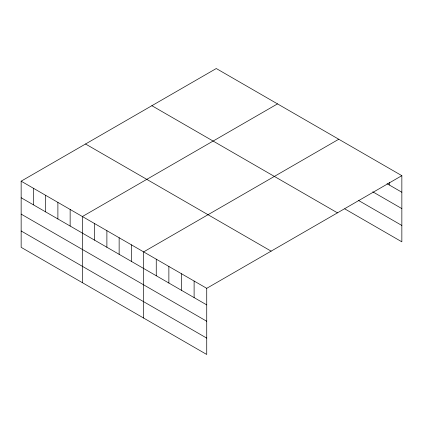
<?xml version="1.0" encoding="UTF-8"?>
<svg xmlns="http://www.w3.org/2000/svg" width="423" height="423" viewBox="0 0 423 423"><rect width="100%" height="100%" fill="white"/><g stroke="black" fill="none" stroke-linecap="round" stroke-linejoin="round"><path stroke-width="0.63" d="M21.15 181.176L206.731 288.322L206.731 354.474L21.15 247.333L21.15 181.176L216.269 68.526L401.85 175.667L401.85 241.824L344.787 208.877M277.509 103.884L82.39 216.534L82.39 282.691M338.754 139.241L143.635 251.891L143.635 318.043M206.731 288.322L401.85 175.667M387.034 183.688L401.85 192.243M372.769 191.815L401.85 208.602M358.503 200.439L401.85 225.459M151.878 105.702L337.459 212.843M85.541 144L271.122 251.146M21.15 197.753L206.731 304.893M21.15 214.112L206.731 321.258M21.15 230.969L206.731 338.114M389.229 182.408L389.229 184.957M194.109 281.036L194.109 297.607M181.488 273.75L181.488 290.321M168.872 266.464L168.872 283.035M156.251 259.177L156.251 275.748M131.384 244.822L131.384 261.393M119.138 237.747L119.138 254.323M106.887 230.678L106.887 247.249M94.641 223.608L94.641 240.179M70.144 209.464L70.144 226.035M57.893 202.39L57.893 218.966M45.647 195.32L45.647 211.891M33.396 188.251L33.396 204.822"/></g></svg>
